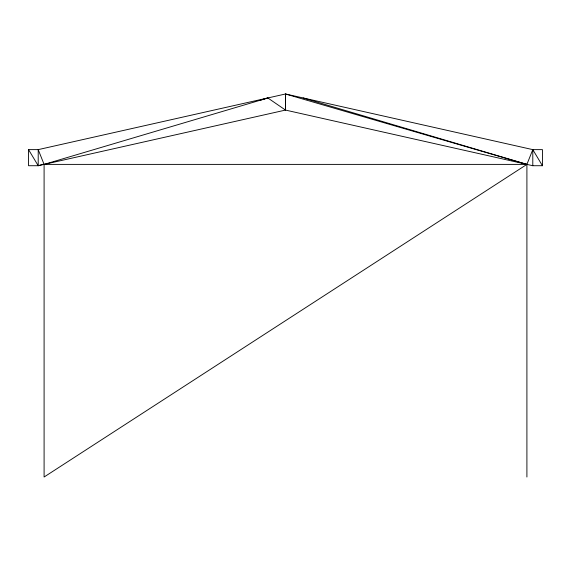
<?xml version="1.0" encoding="UTF-8"?>
<svg xmlns="http://www.w3.org/2000/svg" width="571" height="571" viewBox="0 0 571 571"><rect width="100%" height="100%" fill="white"/><g stroke="black" fill="none" stroke-linecap="round" stroke-linejoin="round"><path stroke-width="0.86" d="M285.5 110.075L285.5 93.987L38.207 149.631L28.55 149.631L28.55 165.718L38.207 165.718L285.5 110.075L532.793 165.718L542.45 165.718L542.45 149.631L532.793 149.631L285.5 93.987L285.5 110.075L267.842 97.969L260.162 100.239M542.45 165.718L532.793 149.631L526.905 164.391L526.905 477.013M267.842 97.969L44.095 164.391L44.095 477.013L526.905 164.391L303.158 97.969M28.55 149.631L38.207 165.718L43.325 164.212M285.6 94.015L526.905 164.391L44.095 164.391L38.207 149.631L38.207 165.718M532.793 149.631L532.793 165.718"/></g></svg>
